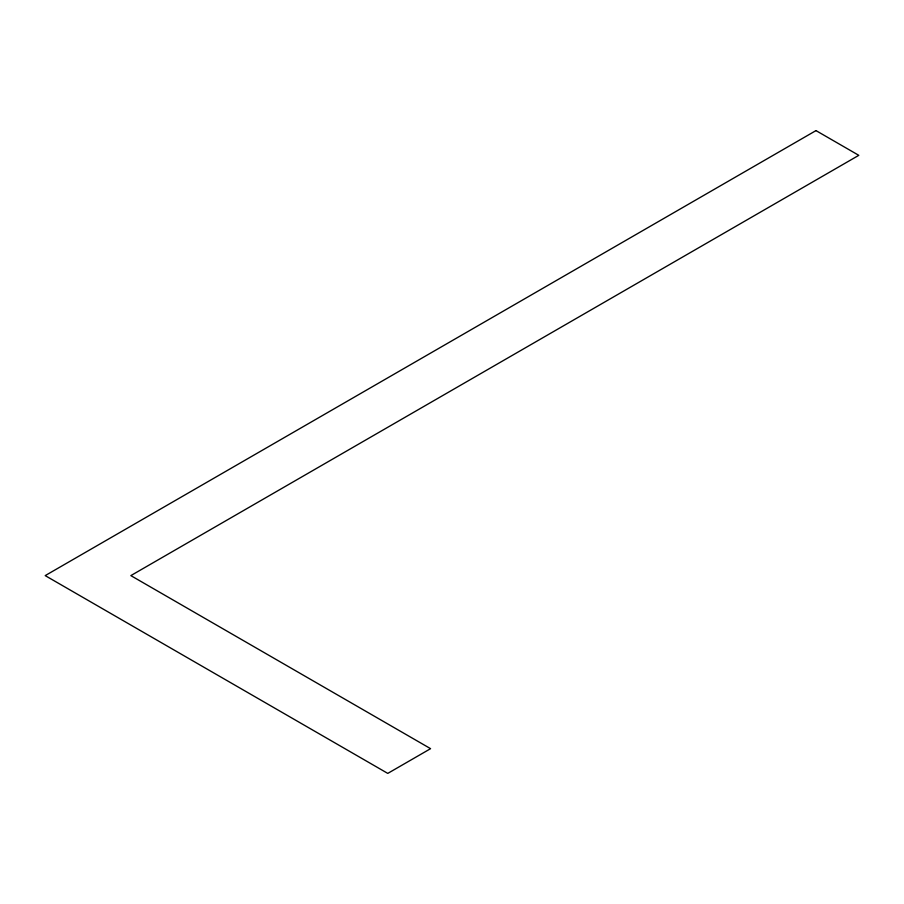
<?xml version="1.0" encoding="UTF-8"?>
<svg xmlns="http://www.w3.org/2000/svg" width="904" height="904" viewBox="0 0 904 904"><rect width="100%" height="100%" fill="white"/><g stroke="black" fill="none" stroke-linecap="round" stroke-linejoin="round"><path stroke-width="1.36" d="M815.984 130.605L45.2 575.611L387.771 773.395L430.586 748.67L130.843 575.611L858.8 155.33L815.984 130.605"/></g></svg>
